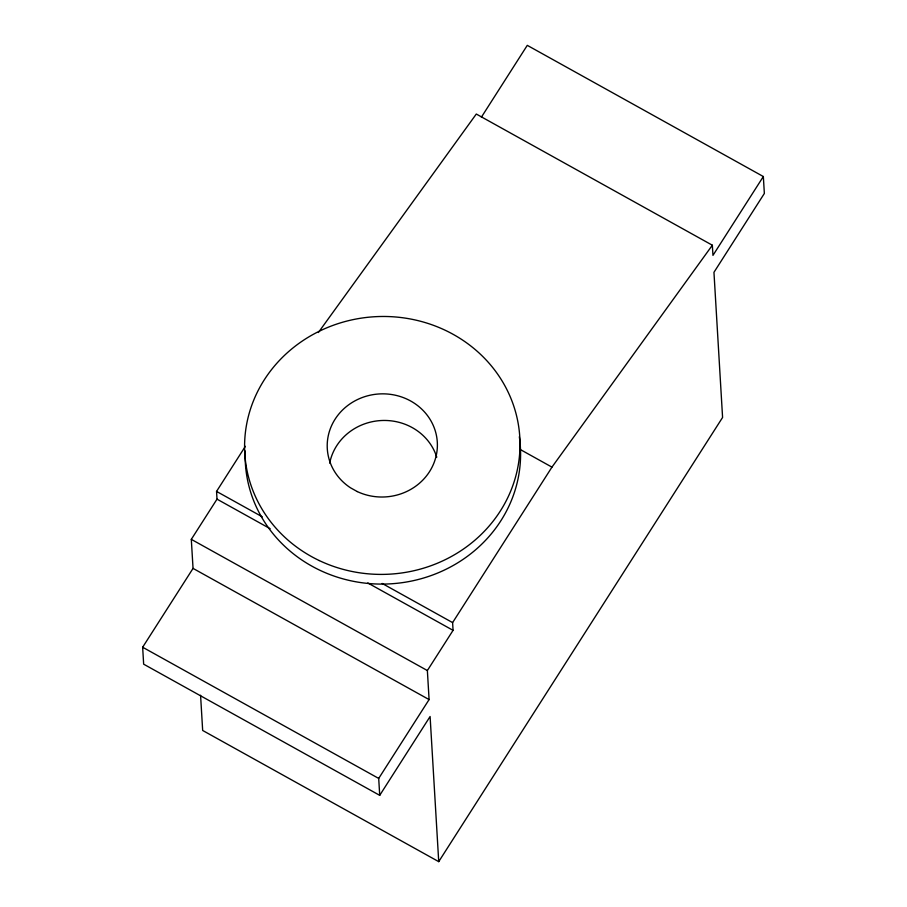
<?xml version="1.0" encoding="UTF-8"?>
<svg xmlns="http://www.w3.org/2000/svg" width="907" height="907" viewBox="0 0 907 907"><rect width="100%" height="100%" fill="white"/><g stroke="black" fill="none" stroke-linecap="round" stroke-linejoin="round"><path stroke-width="1.36" d="M200.572 695.238L202.669 730.464L438.727 861.65L430.099 716.507L379.716 795.348L143.657 664.173L142.648 647.235L193.044 568.394L191.309 539.359L217.011 499.156L216.546 491.413L245.366 446.312M481.413 117.139L527.284 45.35L763.343 176.536L764.352 193.463L713.956 272.315L722.584 417.458L438.727 861.65M379.716 795.348L378.707 778.421L429.09 699.58L427.367 670.545L453.069 630.342L452.604 622.599L551.955 467.128L712.346 245.219L476.3 114.033L318.38 332.518M763.343 176.536L712.959 255.377L712.346 245.219M519.824 449.271L551.955 467.128M216.546 491.413L262.282 516.82M382.164 583.45L452.604 622.599M217.011 499.156L270.15 528.69M367.788 582.952L453.069 630.342M191.309 539.359L427.367 670.545M193.044 568.394L429.09 699.58M142.648 647.235L378.707 778.421M329.695 463.137A55.1 51.574 -3.4 0 1 381.053 420.542A55.1 51.574 -3.4 0 1 436.766 457.196M519.337 436.755A137.751 128.941 -3.4 0 1 389.443 583.893A137.751 128.941 -3.4 0 1 245.264 451.017M357.245 491.56L350.658 487.898A55.1 51.574 -3.4 0 1 356.768 399.908A55.1 51.574 -3.4 0 1 437.389 444.781A55.1 51.574 -3.4 0 1 357.245 491.56M319.207 560.537A137.751 128.941 -3.4 0 0 519.858 438.274A137.751 128.941 -3.4 0 0 307.836 337.495A137.751 128.941 -3.4 0 0 319.207 560.537"/></g></svg>
